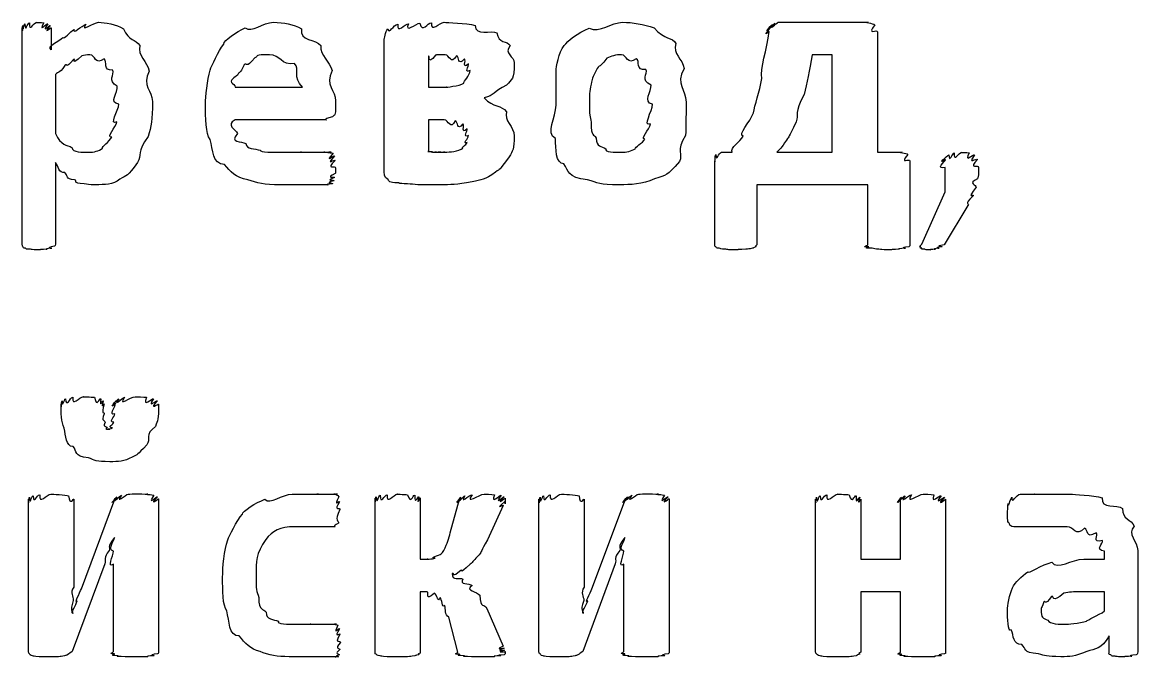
# Model space of a CAD drawing. Header units: millimetres. Extents: x 25 to 190, y 204 to 253.
# Drawn here: x 171.63 to 183.74, y 245.19 to 252.07 of the extents above; entities that cross this region are included whole.
import ezdxf

# ---------------------------------------------------------------- set-up
doc = ezdxf.new("R2010")
doc.units = ezdxf.units.MM
doc.layers.get('0').update_dxf_attribs({"linetype": 'CONTINUOUS'})

msp = doc.modelspace()

# ---------------------------------------------------------------- linework, layer by layer
at = {"color": 0}
for p, q in [((171.633, 249.665), (171.633, 252.013)), ((171.947, 252.013), (171.947, 251.776)), ((179.837, 252.073), (180.812, 252.073)), ((175.561, 250.492), (175.561, 251.891)), ((180.912, 251.969), (180.912, 250.662)), ((176.04, 251.71), (176.04, 251.368)), ((180.421, 251.721), (180.206, 251.721)), ((180.421, 250.662), (180.421, 251.721)), ((176.492, 251.55), (176.492, 251.55)), ((171.992, 251.506), (171.992, 250.866)), ((173.942, 251.368), (174.675, 251.368)), ((176.04, 251.368), (176.239, 251.368)), ((172.68, 251.186), (172.68, 251.186)), ((173.045, 251.214), (173.045, 251.214)), ((175.033, 251.219), (175.033, 251.158)), ((178.472, 251.186), (178.472, 251.186)), ((178.836, 251.208), (178.836, 251.208)), ((174.928, 251.015), (173.942, 251.015)), ((176.211, 251.015), (176.04, 251.015)), ((176.04, 251.015), (176.04, 250.673)), ((176.476, 250.844), (176.476, 250.844)), ((176.972, 250.839), (176.972, 250.839)), ((179.148, 249.665), (179.148, 250.569)), ((179.219, 250.662), (179.335, 250.662)), ((179.82, 250.662), (180.421, 250.662)), ((180.912, 250.662), (181.182, 250.662)), ((181.264, 250.569), (181.264, 249.665)), ((171.992, 250.552), (171.992, 249.665)), ((181.647, 250.232), (181.647, 250.497)), ((182.011, 250.497), (182.011, 250.497)), ((180.807, 250.31), (179.605, 250.31)), ((179.605, 250.31), (179.605, 249.659)), ((180.807, 249.659), (180.807, 250.31)), ((181.394, 249.665), (181.647, 250.232)), ((181.895, 250.083), (181.636, 249.659)), ((173.112, 247.927), (173.112, 247.927)), ((171.701, 245.243), (171.701, 246.896)), ((172.192, 246.896), (172.192, 245.943)), ((172.274, 245.926), (172.638, 246.896)), ((173.112, 246.902), (173.112, 245.243)), ((175.461, 245.232), (175.461, 246.907)), ((175.952, 246.913), (175.952, 246.246)), ((176.277, 246.532), (176.377, 246.896)), ((176.851, 246.83), (176.68, 246.455)), ((177.24, 245.243), (177.24, 246.896)), ((177.731, 246.896), (177.731, 245.943)), ((177.814, 245.926), (178.177, 246.896)), ((178.652, 246.902), (178.652, 245.243)), ((180.242, 245.243), (180.242, 246.896)), ((180.733, 246.896), (180.733, 246.246)), ((181.162, 246.246), (181.162, 246.896)), ((181.653, 246.896), (181.653, 245.243)), ((183.378, 246.246), (183.378, 246.334)), ((183.737, 246.339), (183.737, 245.243)), ((172.528, 246.196), (172.175, 245.243)), ((175.952, 246.246), (176.035, 246.246)), ((178.067, 246.196), (177.715, 245.243)), ((180.733, 246.246), (181.162, 246.246)), ((183.152, 246.246), (183.378, 246.246)), ((172.621, 245.243), (172.621, 246.191)), ((178.161, 245.243), (178.161, 246.191)), ((176.024, 245.893), (175.952, 245.893)), ((175.952, 245.893), (175.952, 245.226)), ((181.162, 245.893), (180.733, 245.893)), ((180.733, 245.893), (180.733, 245.237)), ((181.162, 245.237), (181.162, 245.893)), ((183.378, 245.893), (183.141, 245.893)), ((183.378, 245.684), (183.378, 245.893)), ((176.36, 245.237), (176.261, 245.617)), ((176.674, 245.711), (176.851, 245.303)), ((183.428, 245.243), (183.428, 245.413)), ((175.085, 245.342), (175.085, 245.342)), ((176.873, 245.232), (176.873, 245.232))]:
    msp.add_line(p, q, dxfattribs=at)
for points in [[(171.633, 252.013), (171.633, 251.93), (171.635, 252.036), (171.639, 252.04)], [(171.639, 252.04), (171.64, 251.941), (171.65, 252.053), (171.661, 252.057)], [(171.661, 252.057), (171.666, 251.952), (171.691, 252.068), (171.71, 252.068)], [(171.71, 252.068), (171.706, 251.955), (171.757, 252.073), (171.788, 252.073)], [(171.788, 252.073), (171.768, 252.073), (171.845, 252.071), (171.865, 252.068)], [(171.865, 252.068), (171.806, 251.952), (171.898, 252.064), (171.909, 252.057)], [(171.909, 252.057), (171.832, 251.941), (171.932, 252.047), (171.936, 252.04)], [(171.936, 252.04), (171.843, 251.926), (171.947, 252.024), (171.947, 252.013)], [(172.195, 251.996), (172.169, 251.93), (172.281, 252.04), (172.322, 252.052)], [(172.322, 252.052), (172.253, 251.955), (172.412, 252.073), (172.46, 252.073)], [(172.46, 252.073), (172.526, 252.073), (172.656, 252.049), (172.73, 252.002)], [(173.82, 251.836), (173.816, 251.875), (173.959, 251.972), (174.052, 252.013)], [(174.052, 252.013), (174.118, 251.955), (174.246, 252.073), (174.36, 252.073)], [(174.36, 252.073), (174.467, 252.073), (174.578, 252.049), (174.663, 252.002)], [(175.599, 252.002), (175.612, 251.937), (175.661, 252.047), (175.709, 252.052)], [(175.709, 252.052), (175.696, 251.944), (175.784, 252.057), (175.825, 252.057)], [(175.825, 252.057), (175.777, 251.948), (175.905, 252.063), (175.947, 252.063)], [(175.947, 252.063), (175.975, 251.952), (176.029, 252.068), (176.073, 252.068)], [(176.073, 252.068), (176.064, 251.955), (176.163, 252.073), (176.211, 252.073)], [(176.211, 252.073), (176.24, 252.073), (176.451, 252.063), (176.547, 252.04)], [(176.547, 252.04), (176.549, 251.915), (176.721, 251.994), (176.784, 251.958)], [(177.514, 251.82), (177.546, 251.867), (177.665, 251.963), (177.783, 252.008)], [(177.783, 252.008), (177.902, 251.955), (178.026, 252.073), (178.147, 252.073)], [(178.147, 252.073), (178.255, 252.073), (178.375, 252.053), (178.489, 252.013)], [(178.489, 252.013), (178.605, 251.878), (178.685, 251.919), (178.726, 251.842)], [(179.737, 251.974), (179.662, 251.904), (179.745, 252.002), (179.748, 252.013)], [(179.748, 252.013), (179.669, 251.93), (179.757, 252.038), (179.765, 252.046)], [(179.765, 252.046), (179.688, 251.944), (179.787, 252.058), (179.798, 252.063)], [(179.798, 252.063), (179.71, 251.955), (179.821, 252.073), (179.837, 252.073)], [(180.812, 252.073), (180.757, 252.073), (180.865, 252.064), (180.884, 252.046)], [(180.884, 252.046), (180.793, 251.922), (180.912, 252.005), (180.912, 251.969)], [(171.947, 251.776), (171.887, 251.809), (172.033, 251.871), (172.074, 251.908)], [(172.074, 251.908), (172.085, 251.882), (172.154, 251.974), (172.195, 251.996)], [(172.73, 252.002), (172.791, 251.864), (172.863, 251.897), (172.907, 251.82)], [(174.663, 252.002), (174.636, 251.864), (174.818, 251.897), (174.873, 251.82)], [(175.561, 251.891), (175.561, 251.882), (175.573, 251.976), (175.599, 252.002)], [(176.784, 251.958), (176.795, 251.842), (176.897, 251.875), (176.928, 251.82)], [(179.66, 251.462), (179.636, 251.573), (179.716, 251.776), (179.737, 251.974)], [(172.907, 251.82), (172.882, 251.71), (172.989, 251.651), (173.011, 251.544)], [(173.671, 251.555), (173.691, 251.602), (173.757, 251.759), (173.82, 251.836)], [(174.873, 251.82), (174.863, 251.71), (174.968, 251.652), (174.994, 251.55)], [(176.928, 251.82), (176.853, 251.732), (176.972, 251.701), (176.972, 251.633)], [(177.425, 251.539), (177.425, 251.591), (177.454, 251.743), (177.514, 251.82)], [(178.726, 251.842), (178.689, 251.728), (178.799, 251.678), (178.814, 251.572)], [(172.19, 251.671), (172.092, 251.555), (172.129, 251.634), (172.096, 251.605)], [(172.278, 251.71), (172.151, 251.588), (172.219, 251.689), (172.19, 251.671)], [(172.367, 251.721), (172.328, 251.721), (172.307, 251.716), (172.278, 251.71)], [(172.521, 251.677), (172.419, 251.602), (172.428, 251.721), (172.367, 251.721)], [(172.615, 251.555), (172.5, 251.544), (172.561, 251.646), (172.521, 251.677)], [(174.157, 251.688), (174.052, 251.562), (174.074, 251.643), (174.041, 251.611)], [(174.316, 251.721), (174.143, 251.721), (174.203, 251.71), (174.157, 251.688)], [(174.587, 251.627), (174.44, 251.602), (174.438, 251.721), (174.316, 251.721)], [(176.117, 251.715), (176.02, 251.599), (176.062, 251.713), (176.04, 251.71)], [(176.222, 251.721), (176.082, 251.721), (176.15, 251.718), (176.117, 251.715)], [(176.343, 251.71), (176.284, 251.602), (176.269, 251.721), (176.222, 251.721)], [(176.432, 251.677), (176.354, 251.588), (176.379, 251.701), (176.343, 251.71)], [(176.476, 251.622), (176.398, 251.558), (176.454, 251.661), (176.432, 251.677)], [(177.976, 251.682), (177.869, 251.551), (177.901, 251.619), (177.872, 251.572)], [(178.136, 251.721), (178.072, 251.721), (178.02, 251.707), (177.976, 251.682)], [(178.296, 251.677), (178.197, 251.602), (178.198, 251.721), (178.136, 251.721)], [(178.401, 251.561), (178.285, 251.547), (178.34, 251.651), (178.296, 251.677)], [(180.206, 251.721), (180.176, 251.551), (180.147, 251.408), (180.118, 251.291)], [(172.096, 251.605), (172.026, 251.5), (172.027, 251.546), (171.992, 251.506)], [(172.664, 251.379), (172.548, 251.441), (172.639, 251.503), (172.615, 251.555)], [(173.011, 251.544), (172.926, 251.382), (173.045, 251.331), (173.045, 251.214)], [(173.622, 251.186), (173.622, 251.265), (173.638, 251.445), (173.671, 251.555)], [(174.041, 251.611), (173.988, 251.5), (173.987, 251.544), (173.969, 251.5)], [(174.675, 251.368), (174.562, 251.478), (174.648, 251.564), (174.587, 251.627)], [(174.994, 251.55), (174.914, 251.386), (175.033, 251.336), (175.033, 251.219)], [(176.492, 251.55), (176.416, 251.514), (176.487, 251.599), (176.476, 251.622)], [(176.426, 251.412), (176.416, 251.43), (176.492, 251.491), (176.492, 251.55)], [(176.972, 251.633), (176.972, 251.448), (176.944, 251.456), (176.889, 251.39)], [(177.425, 251.175), (177.425, 251.254), (177.425, 251.429), (177.425, 251.539)], [(177.872, 251.572), (177.811, 251.456), (177.819, 251.467), (177.806, 251.401)], [(178.456, 251.39), (178.336, 251.448), (178.425, 251.513), (178.401, 251.561)], [(178.814, 251.572), (178.718, 251.397), (178.836, 251.343), (178.836, 251.208)], [(173.969, 251.5), (173.834, 251.415), (173.942, 251.415), (173.942, 251.368)], [(176.239, 251.368), (176.211, 251.368), (176.382, 251.382), (176.426, 251.412)], [(177.806, 251.401), (177.785, 251.327), (177.789, 251.27), (177.789, 251.197)], [(179.567, 251.092), (179.58, 251.17), (179.634, 251.318), (179.66, 251.462)], [(172.68, 251.186), (172.566, 251.194), (172.675, 251.316), (172.664, 251.379)], [(176.889, 251.39), (176.743, 251.32), (176.753, 251.281), (176.646, 251.252)], [(178.472, 251.186), (178.358, 251.202), (178.467, 251.327), (178.456, 251.39)], [(180.118, 251.291), (180.003, 251.081), (180.063, 251.073), (180.03, 250.993)], [(172.659, 250.993), (172.566, 250.945), (172.68, 251.12), (172.68, 251.186)], [(173.045, 251.214), (173.045, 251.007), (173.029, 250.946), (173, 250.833)], [(173.671, 250.8), (173.622, 250.863), (173.622, 251.038), (173.622, 251.186)], [(175.033, 251.158), (175.033, 251.059), (175.022, 251.07), (175, 251.048)], [(176.646, 251.252), (176.743, 251.147), (176.834, 251.176), (176.889, 251.103)], [(177.42, 250.811), (177.307, 250.868), (177.425, 251.038), (177.425, 251.175)], [(177.789, 251.197), (177.785, 251.062), (177.794, 251.054), (177.806, 250.988)], [(178.451, 250.971), (178.358, 250.934), (178.472, 251.109), (178.472, 251.186)], [(178.836, 251.208), (178.836, 251.011), (178.834, 250.954), (178.831, 250.844)], [(175, 251.048), (174.87, 251.015), (174.953, 251.015), (174.928, 251.015)], [(176.889, 251.103), (176.853, 251.004), (176.972, 250.945), (176.972, 250.839)], [(179.456, 250.839), (179.393, 250.85), (179.534, 250.993), (179.567, 251.092)], [(172.604, 250.828), (172.54, 250.824), (172.648, 250.934), (172.659, 250.993)], [(173.942, 251.015), (173.834, 250.96), (173.95, 250.91), (173.969, 250.866)], [(176.332, 251.004), (176.277, 250.897), (176.258, 251.015), (176.211, 251.015)], [(176.415, 250.971), (176.343, 250.883), (176.366, 250.996), (176.332, 251.004)], [(176.459, 250.916), (176.387, 250.853), (176.437, 250.956), (176.415, 250.971)], [(176.476, 250.844), (176.405, 250.813), (176.47, 250.897), (176.459, 250.916)], [(177.806, 250.988), (177.807, 250.817), (177.835, 250.868), (177.861, 250.817)], [(178.39, 250.806), (178.332, 250.806), (178.44, 250.908), (178.451, 250.971)], [(180.03, 250.993), (179.937, 250.802), (179.961, 250.846), (179.925, 250.795)], [(171.992, 250.866), (172.052, 250.731), (172.114, 250.748), (172.174, 250.712)], [(172.504, 250.706), (172.489, 250.72), (172.577, 250.775), (172.604, 250.828)], [(173, 250.833), (172.871, 250.665), (172.936, 250.629), (172.884, 250.552)], [(173.826, 250.53), (173.691, 250.53), (173.707, 250.693), (173.671, 250.8)], [(173.969, 250.866), (173.871, 250.758), (174.016, 250.789), (174.057, 250.756)], [(176.459, 250.767), (176.405, 250.753), (176.476, 250.814), (176.476, 250.844)], [(176.972, 250.839), (176.972, 250.696), (176.953, 250.679), (176.917, 250.613)], [(177.508, 250.536), (177.421, 250.537), (177.42, 250.704), (177.42, 250.811)], [(177.861, 250.817), (177.858, 250.717), (177.921, 250.73), (177.965, 250.701)], [(178.285, 250.701), (178.277, 250.714), (178.364, 250.762), (178.39, 250.806)], [(178.831, 250.844), (178.715, 250.676), (178.809, 250.643), (178.764, 250.563)], [(179.335, 250.662), (179.316, 250.714), (179.419, 250.773), (179.456, 250.839)], [(179.925, 250.795), (179.867, 250.702), (179.856, 250.702), (179.82, 250.662)], [(172.174, 250.712), (172.169, 250.662), (172.292, 250.662), (172.355, 250.662)], [(172.355, 250.662), (172.408, 250.662), (172.463, 250.676), (172.504, 250.706)], [(174.057, 250.756), (174.07, 250.696), (174.151, 250.702), (174.217, 250.685)], [(174.217, 250.685), (174.202, 250.662), (174.363, 250.662), (174.46, 250.662)], [(176.332, 250.673), (176.343, 250.676), (176.393, 250.691), (176.415, 250.706)], [(176.415, 250.706), (176.387, 250.709), (176.451, 250.745), (176.459, 250.767)], [(177.965, 250.701), (177.946, 250.662), (178.065, 250.662), (178.131, 250.662)], [(178.131, 250.662), (178.189, 250.662), (178.241, 250.675), (178.285, 250.701)], [(174.46, 250.662), (174.493, 250.662), (174.604, 250.662), (174.663, 250.662)], [(174.663, 250.662), (174.61, 250.662), (174.771, 250.662), (174.812, 250.662)], [(174.812, 250.662), (174.812, 250.662), (174.891, 250.662), (174.917, 250.662)], [(174.917, 250.662), (174.868, 250.662), (174.968, 250.662), (174.983, 250.662)], [(174.983, 250.662), (174.892, 250.662), (175.001, 250.658), (175.005, 250.651)], [(175.005, 250.651), (174.903, 250.533), (175.018, 250.638), (175.022, 250.624)], [(175.022, 250.624), (174.912, 250.508), (175.028, 250.596), (175.028, 250.574)], [(175.028, 250.574), (174.914, 250.464), (175.033, 250.524), (175.033, 250.492)], [(176.04, 250.673), (176.013, 250.669), (176.069, 250.671), (176.084, 250.668)], [(176.084, 250.668), (176.042, 250.665), (176.113, 250.665), (176.129, 250.662)], [(176.129, 250.662), (176.071, 250.662), (176.157, 250.662), (176.173, 250.662)], [(176.173, 250.662), (176.101, 250.662), (176.202, 250.662), (176.217, 250.662)], [(176.217, 250.662), (176.159, 250.662), (176.299, 250.665), (176.332, 250.673)], [(176.917, 250.613), (176.784, 250.445), (176.834, 250.492), (176.768, 250.448)], [(178.764, 250.563), (178.627, 250.398), (178.63, 250.42), (178.495, 250.376)], [(179.148, 250.569), (179.148, 250.519), (179.15, 250.629), (179.159, 250.64)], [(179.159, 250.64), (179.166, 250.544), (179.189, 250.662), (179.219, 250.662)], [(181.182, 250.662), (181.121, 250.662), (181.231, 250.654), (181.242, 250.64)], [(181.242, 250.64), (181.146, 250.519), (181.264, 250.605), (181.264, 250.569)], [(181.647, 250.497), (181.533, 250.471), (181.649, 250.563), (181.653, 250.585)], [(181.653, 250.585), (181.544, 250.515), (181.671, 250.624), (181.686, 250.635)], [(181.686, 250.635), (181.694, 250.537), (181.725, 250.653), (181.747, 250.657)], [(181.747, 250.657), (181.738, 250.544), (181.796, 250.662), (181.829, 250.662)], [(181.829, 250.662), (181.802, 250.662), (181.884, 250.66), (181.907, 250.657)], [(181.907, 250.657), (181.849, 250.537), (181.952, 250.646), (181.967, 250.635)], [(181.967, 250.635), (181.879, 250.515), (181.992, 250.607), (182, 250.585)], [(182, 250.585), (181.893, 250.471), (182.011, 250.533), (182.011, 250.497)], [(172.096, 250.442), (172.026, 250.431), (172.027, 250.511), (171.992, 250.552)], [(172.201, 250.365), (172.096, 250.367), (172.132, 250.412), (172.096, 250.442)], [(172.884, 250.552), (172.769, 250.394), (172.769, 250.414), (172.692, 250.37)], [(174.079, 250.365), (173.944, 250.383), (173.895, 250.456), (173.826, 250.53)], [(175.033, 250.492), (175.033, 250.409), (175.03, 250.449), (175.028, 250.431)], [(175.594, 250.376), (175.561, 250.378), (175.561, 250.439), (175.561, 250.492)], [(176.768, 250.448), (176.652, 250.357), (176.616, 250.367), (176.514, 250.343)], [(177.767, 250.365), (177.538, 250.387), (177.566, 250.461), (177.508, 250.536)], [(182.011, 250.497), (182.011, 250.39), (182.007, 250.412), (182, 250.376)], [(172.306, 250.321), (172.165, 250.328), (172.237, 250.346), (172.201, 250.365)], [(172.427, 250.31), (172.353, 250.31), (172.341, 250.312), (172.306, 250.321)], [(172.692, 250.37), (172.615, 250.31), (172.526, 250.31), (172.427, 250.31)], [(174.427, 250.31), (174.261, 250.31), (174.178, 250.328), (174.079, 250.365)], [(175, 250.321), (174.89, 250.31), (174.978, 250.31), (174.945, 250.31)], [(175.016, 250.354), (174.901, 250.328), (175.007, 250.332), (175, 250.321)], [(175.022, 250.387), (174.908, 250.349), (175.019, 250.365), (175.016, 250.354)], [(175.028, 250.431), (174.912, 250.376), (175.025, 250.401), (175.022, 250.387)], [(175.709, 250.332), (175.607, 250.328), (175.618, 250.349), (175.594, 250.376)], [(175.814, 250.321), (175.696, 250.321), (175.745, 250.328), (175.709, 250.332)], [(175.925, 250.31), (175.883, 250.312), (175.85, 250.317), (175.814, 250.321)], [(176.514, 250.343), (176.332, 250.31), (176.296, 250.31), (176.161, 250.31)], [(178.114, 250.31), (177.888, 250.31), (177.884, 250.328), (177.767, 250.365)], [(178.495, 250.376), (178.358, 250.31), (178.235, 250.31), (178.114, 250.31)], [(182, 250.376), (181.882, 250.321), (181.991, 250.311), (181.984, 250.282)], [(174.642, 250.31), (174.471, 250.31), (174.504, 250.31), (174.427, 250.31)], [(174.818, 250.31), (174.72, 250.31), (174.708, 250.31), (174.642, 250.31)], [(174.945, 250.31), (174.824, 250.31), (174.869, 250.31), (174.818, 250.31)], [(176.04, 250.31), (175.96, 250.31), (175.964, 250.31), (175.925, 250.31)], [(176.161, 250.31), (176.038, 250.31), (176.08, 250.31), (176.04, 250.31)], [(181.984, 250.282), (181.868, 250.142), (181.965, 250.219), (181.951, 250.188)], [(181.951, 250.188), (181.838, 250.078), (181.918, 250.121), (181.895, 250.083)], [(171.639, 249.637), (171.633, 249.634), (171.633, 249.654), (171.633, 249.665)], [(171.666, 249.621), (171.644, 249.619), (171.646, 249.63), (171.639, 249.637)], [(171.722, 249.61), (171.669, 249.608), (171.68, 249.614), (171.666, 249.621)], [(171.81, 249.604), (171.717, 249.604), (171.746, 249.607), (171.722, 249.61)], [(171.898, 249.61), (171.788, 249.604), (171.845, 249.604), (171.81, 249.604)], [(171.953, 249.621), (171.835, 249.608), (171.923, 249.61), (171.898, 249.61)], [(171.981, 249.642), (171.861, 249.619), (171.967, 249.625), (171.953, 249.621)], [(171.992, 249.665), (171.989, 249.637), (171.987, 249.651), (171.981, 249.642)], [(179.159, 249.637), (179.148, 249.634), (179.148, 249.654), (179.148, 249.665)], [(179.197, 249.621), (179.161, 249.619), (179.166, 249.63), (179.159, 249.637)], [(179.269, 249.61), (179.199, 249.612), (179.215, 249.618), (179.197, 249.621)], [(179.385, 249.604), (179.258, 249.604), (179.298, 249.607), (179.269, 249.61)], [(179.484, 249.61), (179.346, 249.604), (179.425, 249.604), (179.385, 249.604)], [(179.556, 249.621), (179.518, 249.612), (179.513, 249.614), (179.484, 249.61)], [(179.594, 249.637), (179.556, 249.619), (179.573, 249.625), (179.556, 249.621)], [(179.605, 249.659), (179.57, 249.63), (179.601, 249.641), (179.594, 249.637)], [(180.818, 249.637), (180.724, 249.63), (180.807, 249.648), (180.807, 249.659)], [(180.856, 249.621), (180.738, 249.619), (180.825, 249.63), (180.818, 249.637)], [(180.928, 249.61), (180.892, 249.612), (180.874, 249.618), (180.856, 249.621)], [(181.033, 249.604), (180.952, 249.604), (180.957, 249.607), (180.928, 249.61)], [(181.143, 249.61), (181.036, 249.604), (181.077, 249.604), (181.033, 249.604)], [(181.215, 249.621), (181.095, 249.612), (181.172, 249.614), (181.143, 249.61)], [(181.253, 249.637), (181.132, 249.619), (181.233, 249.625), (181.215, 249.621)], [(181.264, 249.665), (181.264, 249.634), (181.26, 249.645), (181.253, 249.637)], [(181.383, 249.637), (181.357, 249.634), (181.386, 249.654), (181.394, 249.665)], [(181.394, 249.621), (181.361, 249.619), (181.386, 249.63), (181.383, 249.637)], [(181.427, 249.61), (181.372, 249.608), (181.401, 249.614), (181.394, 249.621)], [(181.482, 249.604), (181.401, 249.604), (181.441, 249.607), (181.427, 249.61)], [(181.543, 249.61), (181.449, 249.604), (181.507, 249.604), (181.482, 249.604)], [(181.581, 249.621), (181.478, 249.608), (181.556, 249.61), (181.543, 249.61)], [(181.615, 249.637), (181.504, 249.619), (181.595, 249.625), (181.581, 249.621)], [(181.636, 249.659), (181.518, 249.634), (181.621, 249.645), (181.615, 249.637)], [(172.054, 247.927), (172.054, 247.851), (172.056, 247.954), (172.065, 247.966)], [(172.087, 247.668), (172.054, 247.741), (172.054, 247.831), (172.054, 247.927)], [(172.065, 247.966), (172.067, 247.873), (172.084, 247.983), (172.103, 247.988)], [(172.103, 247.988), (172.109, 247.884), (172.15, 248), (172.18, 248.004)], [(172.18, 248.004), (172.171, 247.891), (172.252, 248.01), (172.296, 248.01)], [(172.296, 248.01), (172.266, 248.01), (172.387, 248.007), (172.417, 248.004)], [(172.417, 248.004), (172.442, 247.884), (172.468, 247.995), (172.484, 247.988)], [(172.484, 247.988), (172.472, 247.873), (172.507, 247.977), (172.511, 247.966)], [(172.511, 247.966), (172.484, 247.855), (172.522, 247.946), (172.522, 247.933)], [(172.522, 247.933), (172.484, 247.8), (172.522, 247.855), (172.522, 247.822)], [(172.643, 247.938), (172.563, 247.855), (172.645, 247.957), (172.649, 247.966)], [(172.638, 247.822), (172.563, 247.803), (172.643, 247.897), (172.643, 247.938)], [(172.649, 247.966), (172.575, 247.873), (172.667, 247.983), (172.682, 247.988)], [(172.682, 247.988), (172.605, 247.884), (172.716, 248), (172.743, 248.004)], [(172.743, 248.004), (172.66, 247.891), (172.81, 248.01), (172.858, 248.01)], [(172.858, 248.01), (172.876, 248.01), (172.949, 248.007), (172.98, 248.004)], [(172.98, 248.004), (172.938, 247.884), (173.038, 247.995), (173.057, 247.988)], [(173.057, 247.988), (172.98, 247.873), (173.093, 247.977), (173.101, 247.966)], [(173.101, 247.966), (172.993, 247.851), (173.112, 247.941), (173.112, 247.927)], [(173.112, 247.927), (173.112, 247.752), (173.101, 247.761), (173.079, 247.685)], [(172.522, 247.822), (172.486, 247.734), (172.529, 247.759), (172.533, 247.734)], [(172.627, 247.734), (172.561, 247.734), (172.638, 247.789), (172.638, 247.822)], [(172.186, 247.469), (172.098, 247.469), (172.109, 247.591), (172.087, 247.668)], [(172.533, 247.734), (172.497, 247.682), (172.547, 247.687), (172.555, 247.673)], [(172.555, 247.673), (172.513, 247.657), (172.572, 247.657), (172.583, 247.657)], [(172.583, 247.657), (172.534, 247.657), (172.602, 247.662), (172.61, 247.673)], [(172.61, 247.673), (172.55, 247.682), (172.623, 247.708), (172.627, 247.734)], [(173.079, 247.685), (172.954, 247.602), (173.029, 247.544), (172.985, 247.486)], [(172.351, 247.348), (172.186, 247.362), (172.23, 247.417), (172.186, 247.469)], [(172.985, 247.486), (172.869, 247.37), (172.891, 247.387), (172.825, 247.354)], [(172.583, 247.304), (172.435, 247.304), (172.417, 247.318), (172.351, 247.348)], [(172.825, 247.354), (172.737, 247.304), (172.678, 247.304), (172.583, 247.304)], [(171.712, 246.918), (171.715, 246.819), (171.731, 246.931), (171.751, 246.935)], [(171.751, 246.935), (171.752, 246.83), (171.792, 246.946), (171.822, 246.946)], [(171.822, 246.946), (171.814, 246.833), (171.895, 246.952), (171.943, 246.952)], [(171.943, 246.952), (171.957, 246.952), (172.103, 246.946), (172.136, 246.935)], [(172.136, 246.935), (172.145, 246.815), (172.192, 246.914), (172.192, 246.896)], [(172.638, 246.896), (172.563, 246.808), (172.649, 246.916), (172.66, 246.924)], [(172.66, 246.924), (172.589, 246.822), (172.69, 246.936), (172.709, 246.94)], [(172.709, 246.94), (172.63, 246.833), (172.755, 246.952), (172.781, 246.952)], [(172.781, 246.952), (172.799, 246.954), (172.842, 246.957), (172.886, 246.957)], [(172.886, 246.957), (172.887, 246.954), (172.966, 246.954), (172.996, 246.952)], [(172.996, 246.952), (172.946, 246.952), (173.047, 246.947), (173.062, 246.94)], [(173.062, 246.94), (172.98, 246.822), (173.093, 246.931), (173.101, 246.924)], [(173.101, 246.924), (172.993, 246.808), (173.112, 246.908), (173.112, 246.902)], [(174.264, 246.896), (174.321, 246.833), (174.454, 246.952), (174.562, 246.952)], [(174.562, 246.952), (174.596, 246.952), (174.662, 246.952), (174.71, 246.952)], [(174.71, 246.952), (174.695, 246.952), (174.807, 246.952), (174.848, 246.952)], [(174.848, 246.952), (174.777, 246.952), (174.926, 246.952), (174.958, 246.952)], [(174.958, 246.952), (174.96, 246.952), (175.014, 246.952), (175.025, 246.952)], [(175.025, 246.952), (174.986, 246.952), (175.048, 246.952), (175.052, 246.952)], [(175.052, 246.952), (174.997, 246.952), (175.065, 246.942), (175.069, 246.924)], [(175.069, 246.924), (175.004, 246.8), (175.074, 246.891), (175.074, 246.869)], [(175.461, 246.907), (175.461, 246.811), (175.464, 246.92), (175.472, 246.924)], [(175.472, 246.924), (175.479, 246.822), (175.497, 246.936), (175.516, 246.94)], [(175.516, 246.94), (175.519, 246.83), (175.563, 246.946), (175.594, 246.946)], [(175.594, 246.946), (175.583, 246.833), (175.663, 246.952), (175.704, 246.952)], [(175.704, 246.952), (175.667, 246.952), (175.784, 246.949), (175.814, 246.946)], [(175.814, 246.946), (175.847, 246.83), (175.872, 246.943), (175.891, 246.94)], [(175.891, 246.94), (175.887, 246.822), (175.927, 246.931), (175.936, 246.924)], [(175.936, 246.924), (175.905, 246.811), (175.952, 246.916), (175.952, 246.913)], [(176.393, 246.918), (176.328, 246.819), (176.418, 246.931), (176.437, 246.935)], [(176.437, 246.935), (176.368, 246.83), (176.484, 246.946), (176.514, 246.946)], [(176.514, 246.946), (176.432, 246.833), (176.591, 246.952), (176.646, 246.952)], [(176.646, 246.952), (176.648, 246.952), (176.726, 246.949), (176.757, 246.946)], [(176.757, 246.946), (176.71, 246.83), (176.813, 246.943), (176.828, 246.94)], [(176.828, 246.94), (176.743, 246.822), (176.857, 246.931), (176.862, 246.924)], [(176.862, 246.924), (176.754, 246.811), (176.873, 246.914), (176.873, 246.907)], [(177.251, 246.918), (177.254, 246.819), (177.271, 246.931), (177.29, 246.935)], [(177.29, 246.935), (177.292, 246.83), (177.332, 246.946), (177.362, 246.946)], [(177.362, 246.946), (177.353, 246.833), (177.435, 246.952), (177.483, 246.952)], [(177.483, 246.952), (177.497, 246.952), (177.643, 246.946), (177.676, 246.935)], [(177.676, 246.935), (177.684, 246.815), (177.731, 246.914), (177.731, 246.896)], [(178.177, 246.896), (178.103, 246.808), (178.189, 246.916), (178.2, 246.924)], [(178.2, 246.924), (178.129, 246.822), (178.23, 246.936), (178.249, 246.94)], [(178.249, 246.94), (178.169, 246.833), (178.295, 246.952), (178.321, 246.952)], [(178.321, 246.952), (178.339, 246.954), (178.381, 246.957), (178.425, 246.957)], [(178.425, 246.957), (178.427, 246.954), (178.506, 246.954), (178.536, 246.952)], [(178.536, 246.952), (178.486, 246.952), (178.587, 246.947), (178.602, 246.94)], [(178.602, 246.94), (178.519, 246.822), (178.632, 246.931), (178.641, 246.924)], [(178.641, 246.924), (178.533, 246.808), (178.652, 246.908), (178.652, 246.902)], [(180.253, 246.918), (180.256, 246.819), (180.272, 246.931), (180.292, 246.935)], [(180.292, 246.935), (180.293, 246.83), (180.333, 246.946), (180.363, 246.946)], [(180.363, 246.946), (180.355, 246.833), (180.436, 246.952), (180.484, 246.952)], [(180.484, 246.952), (180.454, 246.952), (180.575, 246.949), (180.606, 246.946)], [(180.606, 246.946), (180.635, 246.83), (180.663, 246.942), (180.683, 246.935)], [(180.683, 246.935), (180.672, 246.819), (180.713, 246.925), (180.721, 246.918)], [(181.174, 246.918), (181.104, 246.819), (181.193, 246.931), (181.212, 246.935)], [(181.212, 246.935), (181.142, 246.83), (181.253, 246.946), (181.284, 246.946)], [(181.284, 246.946), (181.204, 246.833), (181.358, 246.952), (181.41, 246.952)], [(181.41, 246.952), (181.422, 246.952), (181.496, 246.949), (181.526, 246.946)], [(181.526, 246.946), (181.483, 246.83), (181.584, 246.942), (181.603, 246.935)], [(181.603, 246.935), (181.521, 246.819), (181.634, 246.925), (181.642, 246.918)], [(182.37, 246.918), (182.372, 246.833), (182.419, 246.952), (182.463, 246.952)], [(182.463, 246.952), (182.461, 246.952), (182.558, 246.952), (182.618, 246.952)], [(182.618, 246.952), (182.579, 246.952), (182.739, 246.952), (182.805, 246.952)], [(182.805, 246.952), (182.833, 246.952), (182.944, 246.952), (183.014, 246.952)], [(183.014, 246.952), (183.034, 246.952), (183.259, 246.937), (183.351, 246.913)], [(171.701, 246.896), (171.701, 246.804), (171.704, 246.91), (171.712, 246.918)], [(174.021, 246.736), (174.019, 246.764), (174.172, 246.863), (174.264, 246.896)], [(175.074, 246.869), (175.008, 246.756), (175.08, 246.819), (175.08, 246.786)], [(176.377, 246.896), (176.306, 246.808), (176.382, 246.914), (176.393, 246.918)], [(176.867, 246.869), (176.747, 246.767), (176.857, 246.844), (176.851, 246.83)], [(176.873, 246.907), (176.873, 246.793), (176.87, 246.882), (176.867, 246.869)], [(177.24, 246.896), (177.24, 246.804), (177.243, 246.91), (177.251, 246.918)], [(180.242, 246.896), (180.242, 246.804), (180.245, 246.91), (180.253, 246.918)], [(180.721, 246.918), (180.686, 246.808), (180.733, 246.907), (180.733, 246.896)], [(181.162, 246.896), (181.091, 246.808), (181.165, 246.914), (181.174, 246.918)], [(181.642, 246.918), (181.535, 246.804), (181.653, 246.903), (181.653, 246.896)], [(182.325, 246.753), (182.325, 246.745), (182.327, 246.83), (182.331, 246.852)], [(182.331, 246.852), (182.336, 246.789), (182.35, 246.896), (182.37, 246.918)], [(183.351, 246.913), (183.335, 246.782), (183.516, 246.848), (183.571, 246.797)], [(173.862, 246.455), (173.883, 246.499), (173.955, 246.662), (174.021, 246.736)], [(175.08, 246.786), (175.008, 246.654), (175.074, 246.666), (175.063, 246.637)], [(182.325, 246.687), (182.325, 246.678), (182.325, 246.731), (182.325, 246.753)], [(182.342, 246.637), (182.328, 246.639), (182.328, 246.668), (182.325, 246.687)], [(183.571, 246.797), (183.567, 246.678), (183.672, 246.681), (183.698, 246.604)], [(174.589, 246.599), (174.427, 246.599), (174.348, 246.552), (174.275, 246.461)], [(174.76, 246.599), (174.629, 246.599), (174.655, 246.599), (174.589, 246.599)], [(174.881, 246.599), (174.843, 246.599), (174.807, 246.599), (174.76, 246.599)], [(174.97, 246.599), (174.912, 246.599), (174.917, 246.599), (174.881, 246.599)], [(175.025, 246.599), (174.956, 246.599), (174.992, 246.599), (174.97, 246.599)], [(175.063, 246.637), (174.986, 246.599), (175.038, 246.599), (175.025, 246.599)], [(182.364, 246.61), (182.343, 246.612), (182.349, 246.626), (182.342, 246.637)], [(182.392, 246.599), (182.359, 246.599), (182.371, 246.601), (182.364, 246.61)], [(182.463, 246.599), (182.383, 246.599), (182.406, 246.599), (182.392, 246.599)], [(182.585, 246.599), (182.45, 246.599), (182.497, 246.599), (182.463, 246.599)], [(182.75, 246.599), (182.663, 246.599), (182.631, 246.599), (182.585, 246.599)], [(182.97, 246.599), (182.791, 246.599), (182.816, 246.599), (182.75, 246.599)], [(183.158, 246.582), (183.064, 246.48), (183.043, 246.599), (182.97, 246.599)], [(183.285, 246.532), (183.166, 246.458), (183.209, 246.571), (183.158, 246.582)], [(183.698, 246.604), (183.618, 246.524), (183.737, 246.439), (183.737, 246.339)], [(172.633, 246.483), (172.539, 246.356), (172.595, 246.386), (172.577, 246.339)], [(172.621, 246.334), (172.552, 246.356), (172.628, 246.435), (172.633, 246.483)], [(173.807, 246.047), (173.807, 246.158), (173.824, 246.345), (173.862, 246.455)], [(174.275, 246.461), (174.166, 246.297), (174.17, 246.236), (174.17, 246.064)], [(176.233, 246.4), (176.229, 246.385), (176.266, 246.48), (176.277, 246.532)], [(176.68, 246.455), (176.6, 246.323), (176.625, 246.339), (176.591, 246.295)], [(178.172, 246.483), (178.078, 246.356), (178.135, 246.386), (178.117, 246.339)], [(178.161, 246.334), (178.092, 246.356), (178.168, 246.435), (178.172, 246.483)], [(183.356, 246.45), (183.232, 246.414), (183.318, 246.511), (183.285, 246.532)], [(183.378, 246.334), (183.262, 246.348), (183.37, 246.417), (183.356, 246.45)], [(172.577, 246.339), (172.506, 246.26), (172.545, 246.243), (172.528, 246.196)], [(172.621, 246.191), (172.55, 246.138), (172.621, 246.286), (172.621, 246.334)], [(176.178, 246.306), (176.196, 246.312), (176.218, 246.363), (176.233, 246.4)], [(178.117, 246.339), (178.045, 246.26), (178.085, 246.243), (178.067, 246.196)], [(178.161, 246.191), (178.089, 246.138), (178.161, 246.286), (178.161, 246.334)], [(176.035, 246.246), (175.991, 246.246), (176.09, 246.248), (176.112, 246.257)], [(176.112, 246.257), (176.038, 246.264), (176.159, 246.284), (176.178, 246.306)], [(176.591, 246.295), (176.534, 246.237), (176.525, 246.219), (176.492, 246.191)], [(182.546, 246.108), (182.542, 246.083), (182.702, 246.191), (182.805, 246.213)], [(182.805, 246.213), (182.866, 246.127), (183.023, 246.246), (183.152, 246.246)], [(176.393, 246.125), (176.284, 246.032), (176.328, 246.098), (176.299, 246.091)], [(176.299, 246.091), (176.295, 246.006), (176.378, 246.053), (176.415, 246.031)], [(176.492, 246.191), (176.354, 246.065), (176.429, 246.143), (176.393, 246.125)], [(182.38, 245.937), (182.403, 245.992), (182.476, 246.064), (182.546, 246.108)], [(173.851, 245.684), (173.807, 245.741), (173.807, 245.911), (173.807, 246.047)], [(174.17, 246.064), (174.166, 245.918), (174.178, 245.898), (174.198, 245.832)], [(176.415, 246.031), (176.368, 245.966), (176.484, 245.988), (176.514, 245.959)], [(176.514, 245.959), (176.427, 245.907), (176.571, 245.894), (176.597, 245.854)], [(172.192, 245.943), (172.145, 245.878), (172.189, 245.846), (172.186, 245.799)], [(172.23, 245.794), (172.186, 245.752), (172.259, 245.882), (172.274, 245.926)], [(176.106, 245.877), (175.986, 245.775), (176.057, 245.893), (176.024, 245.893)], [(176.167, 245.832), (176.148, 245.757), (176.129, 245.868), (176.106, 245.877)], [(176.597, 245.854), (176.6, 245.708), (176.652, 245.766), (176.674, 245.711)], [(177.731, 245.943), (177.684, 245.878), (177.728, 245.846), (177.726, 245.799)], [(177.77, 245.794), (177.726, 245.752), (177.799, 245.882), (177.814, 245.926)], [(182.325, 245.695), (182.325, 245.734), (182.343, 245.867), (182.38, 245.937)], [(182.8, 245.843), (182.722, 245.728), (182.735, 245.807), (182.717, 245.783)], [(182.937, 245.877), (182.795, 245.757), (182.835, 245.857), (182.8, 245.843)], [(183.141, 245.893), (183.027, 245.893), (182.995, 245.888), (182.937, 245.877)], [(172.186, 245.799), (172.142, 245.664), (172.183, 245.703), (172.18, 245.656)], [(172.18, 245.656), (172.156, 245.664), (172.215, 245.75), (172.23, 245.794)], [(174.198, 245.832), (174.203, 245.673), (174.243, 245.717), (174.28, 245.673)], [(176.217, 245.744), (176.189, 245.713), (176.189, 245.81), (176.167, 245.832)], [(176.261, 245.617), (176.214, 245.64), (176.23, 245.707), (176.217, 245.744)], [(177.726, 245.799), (177.681, 245.664), (177.723, 245.703), (177.72, 245.656)], [(177.72, 245.656), (177.695, 245.664), (177.754, 245.75), (177.77, 245.794)], [(182.717, 245.783), (182.685, 245.679), (182.689, 245.734), (182.689, 245.705)], [(173.988, 245.413), (173.868, 245.411), (173.883, 245.576), (173.851, 245.684)], [(174.28, 245.673), (174.276, 245.584), (174.36, 245.595), (174.413, 245.573)], [(182.364, 245.48), (182.325, 245.444), (182.325, 245.613), (182.325, 245.695)], [(182.689, 245.705), (182.685, 245.598), (182.713, 245.613), (182.761, 245.584)], [(183.18, 245.573), (183.192, 245.587), (183.308, 245.635), (183.378, 245.684)], [(174.413, 245.573), (174.383, 245.54), (174.529, 245.54), (174.595, 245.54)], [(174.595, 245.54), (174.633, 245.54), (174.717, 245.54), (174.765, 245.54)], [(174.765, 245.54), (174.728, 245.54), (174.855, 245.54), (174.892, 245.54)], [(174.892, 245.54), (174.92, 245.54), (174.958, 245.54), (174.981, 245.54)], [(174.981, 245.54), (174.967, 245.54), (175.026, 245.54), (175.041, 245.54)], [(175.041, 245.54), (174.989, 245.54), (175.054, 245.536), (175.058, 245.529)], [(175.058, 245.529), (175, 245.408), (175.07, 245.509), (175.074, 245.491)], [(175.074, 245.491), (175.008, 245.375), (175.08, 245.455), (175.08, 245.43)], [(182.48, 245.32), (182.38, 245.32), (182.393, 245.416), (182.364, 245.48)], [(182.761, 245.584), (182.784, 245.54), (182.884, 245.54), (182.976, 245.54)], [(182.976, 245.54), (182.95, 245.54), (183.116, 245.551), (183.18, 245.573)], [(174.214, 245.243), (174.107, 245.265), (174.05, 245.339), (173.988, 245.413)], [(175.08, 245.43), (175.011, 245.322), (175.085, 245.375), (175.085, 245.342)], [(183.428, 245.413), (183.34, 245.261), (183.274, 245.278), (183.186, 245.243)], [(171.712, 245.22), (171.701, 245.217), (171.701, 245.234), (171.701, 245.243)], [(172.175, 245.243), (172.12, 245.212), (172.147, 245.222), (172.136, 245.215)], [(172.633, 245.22), (172.55, 245.217), (172.621, 245.234), (172.621, 245.243)], [(173.112, 245.243), (173.112, 245.217), (173.108, 245.227), (173.101, 245.22)], [(174.529, 245.188), (174.405, 245.188), (174.305, 245.205), (174.214, 245.243)], [(175.08, 245.265), (175.008, 245.217), (175.077, 245.223), (175.074, 245.209)], [(175.085, 245.342), (175.011, 245.261), (175.083, 245.287), (175.08, 245.265)], [(175.472, 245.215), (175.461, 245.212), (175.461, 245.227), (175.461, 245.232)], [(176.377, 245.215), (176.295, 245.212), (176.36, 245.229), (176.36, 245.237)], [(176.851, 245.303), (176.747, 245.256), (176.862, 245.288), (176.862, 245.281)], [(176.862, 245.281), (176.751, 245.243), (176.867, 245.266), (176.867, 245.259)], [(176.867, 245.259), (176.754, 245.227), (176.873, 245.245), (176.873, 245.243)], [(176.873, 245.232), (176.873, 245.209), (176.868, 245.217), (176.862, 245.209)], [(176.873, 245.243), (176.873, 245.22), (176.873, 245.234), (176.873, 245.232)], [(177.251, 245.22), (177.24, 245.217), (177.24, 245.234), (177.24, 245.243)], [(177.715, 245.243), (177.66, 245.212), (177.687, 245.222), (177.676, 245.215)], [(178.172, 245.22), (178.089, 245.217), (178.161, 245.234), (178.161, 245.243)], [(178.652, 245.243), (178.652, 245.217), (178.647, 245.227), (178.641, 245.22)], [(180.253, 245.22), (180.242, 245.217), (180.242, 245.234), (180.242, 245.243)], [(180.733, 245.237), (180.686, 245.212), (180.728, 245.222), (180.721, 245.215)], [(181.174, 245.215), (181.091, 245.212), (181.162, 245.229), (181.162, 245.237)], [(181.653, 245.243), (181.653, 245.217), (181.649, 245.227), (181.642, 245.22)], [(182.662, 245.22), (182.48, 245.232), (182.531, 245.276), (182.48, 245.32)], [(183.186, 245.243), (183.045, 245.188), (183.003, 245.188), (182.904, 245.188)], [(183.444, 245.209), (183.413, 245.209), (183.428, 245.227), (183.428, 245.243)], [(183.737, 245.243), (183.737, 245.209), (183.731, 245.217), (183.72, 245.209)], [(171.745, 245.199), (171.715, 245.201), (171.719, 245.212), (171.712, 245.22)], [(171.817, 245.188), (171.748, 245.19), (171.763, 245.194), (171.745, 245.199)], [(171.927, 245.188), (171.807, 245.188), (171.845, 245.188), (171.817, 245.188)], [(172.026, 245.188), (171.891, 245.188), (171.967, 245.188), (171.927, 245.188)], [(172.092, 245.199), (172.06, 245.19), (172.051, 245.19), (172.026, 245.188)], [(172.136, 245.215), (172.098, 245.199), (172.11, 245.201), (172.092, 245.199)], [(172.671, 245.199), (172.563, 245.201), (172.639, 245.212), (172.633, 245.22)], [(172.748, 245.188), (172.605, 245.19), (172.693, 245.194), (172.671, 245.199)], [(172.869, 245.188), (172.784, 245.188), (172.781, 245.188), (172.748, 245.188)], [(172.985, 245.188), (172.881, 245.188), (172.916, 245.188), (172.869, 245.188)], [(173.062, 245.199), (172.942, 245.19), (173.018, 245.19), (172.985, 245.188)], [(173.101, 245.22), (172.98, 245.201), (173.08, 245.205), (173.062, 245.199)], [(174.688, 245.188), (174.578, 245.188), (174.584, 245.188), (174.529, 245.188)], [(174.837, 245.188), (174.684, 245.188), (174.744, 245.188), (174.688, 245.188)], [(174.958, 245.188), (174.894, 245.188), (174.884, 245.188), (174.837, 245.188)], [(175.036, 245.188), (174.964, 245.188), (174.994, 245.188), (174.958, 245.188)], [(175.063, 245.188), (174.993, 245.188), (175.049, 245.188), (175.036, 245.188)], [(175.074, 245.209), (175.004, 245.188), (175.07, 245.188), (175.063, 245.188)], [(175.516, 245.199), (175.479, 245.199), (175.484, 245.207), (175.472, 245.215)], [(175.594, 245.188), (175.519, 245.19), (175.539, 245.194), (175.516, 245.199)], [(175.704, 245.188), (175.583, 245.188), (175.627, 245.188), (175.594, 245.188)], [(175.814, 245.188), (175.784, 245.188), (175.748, 245.188), (175.704, 245.188)], [(175.891, 245.199), (175.847, 245.19), (175.847, 245.19), (175.814, 245.188)], [(175.936, 245.209), (175.887, 245.199), (175.913, 245.201), (175.891, 245.199)], [(175.952, 245.226), (175.905, 245.209), (175.947, 245.217), (175.936, 245.209)], [(176.426, 245.199), (176.317, 245.199), (176.387, 245.207), (176.377, 245.215)], [(176.509, 245.188), (176.361, 245.19), (176.448, 245.194), (176.426, 245.199)], [(176.641, 245.188), (176.544, 245.188), (176.542, 245.188), (176.509, 245.188)], [(176.751, 245.188), (176.644, 245.188), (176.685, 245.188), (176.641, 245.188)], [(176.823, 245.199), (176.703, 245.19), (176.78, 245.19), (176.751, 245.188)], [(176.862, 245.209), (176.74, 245.199), (176.841, 245.201), (176.823, 245.199)], [(177.285, 245.199), (177.254, 245.201), (177.258, 245.212), (177.251, 245.22)], [(177.356, 245.188), (177.287, 245.19), (177.303, 245.194), (177.285, 245.199)], [(177.467, 245.188), (177.347, 245.188), (177.385, 245.188), (177.356, 245.188)], [(177.566, 245.188), (177.431, 245.188), (177.506, 245.188), (177.467, 245.188)], [(177.632, 245.199), (177.6, 245.19), (177.59, 245.19), (177.566, 245.188)], [(177.676, 245.215), (177.637, 245.199), (177.65, 245.201), (177.632, 245.199)], [(178.211, 245.199), (178.103, 245.201), (178.179, 245.212), (178.172, 245.22)], [(178.288, 245.188), (178.145, 245.19), (178.233, 245.194), (178.211, 245.199)], [(178.409, 245.188), (178.324, 245.188), (178.321, 245.188), (178.288, 245.188)], [(178.525, 245.188), (178.42, 245.188), (178.456, 245.188), (178.409, 245.188)], [(178.602, 245.199), (178.482, 245.19), (178.558, 245.19), (178.525, 245.188)], [(178.641, 245.22), (178.519, 245.201), (178.62, 245.205), (178.602, 245.199)], [(180.292, 245.199), (180.256, 245.201), (180.26, 245.212), (180.253, 245.22)], [(180.363, 245.188), (180.293, 245.19), (180.309, 245.194), (180.292, 245.199)], [(180.484, 245.188), (180.355, 245.188), (180.396, 245.188), (180.363, 245.188)], [(180.606, 245.188), (180.572, 245.188), (180.535, 245.188), (180.484, 245.188)], [(180.683, 245.199), (180.635, 245.19), (180.639, 245.19), (180.606, 245.188)], [(180.721, 245.215), (180.672, 245.201), (180.701, 245.205), (180.683, 245.199)], [(181.212, 245.199), (181.104, 245.201), (181.18, 245.211), (181.174, 245.215)], [(181.284, 245.188), (181.142, 245.19), (181.23, 245.194), (181.212, 245.199)], [(181.41, 245.188), (181.322, 245.188), (181.317, 245.188), (181.284, 245.188)], [(181.526, 245.188), (181.422, 245.188), (181.457, 245.188), (181.41, 245.188)], [(181.603, 245.199), (181.483, 245.19), (181.559, 245.19), (181.526, 245.188)], [(181.642, 245.22), (181.521, 245.201), (181.621, 245.205), (181.603, 245.199)], [(182.904, 245.188), (182.74, 245.188), (182.735, 245.199), (182.662, 245.22)], [(183.494, 245.193), (183.435, 245.194), (183.455, 245.201), (183.444, 245.209)], [(183.582, 245.188), (183.479, 245.188), (183.516, 245.189), (183.494, 245.193)], [(183.671, 245.193), (183.556, 245.188), (183.622, 245.188), (183.582, 245.188)], [(183.72, 245.209), (183.596, 245.194), (183.692, 245.196), (183.671, 245.193)]]:
    msp.add_open_spline(points, degree=3, dxfattribs=at)

doc.saveas('drawing.dxf')
